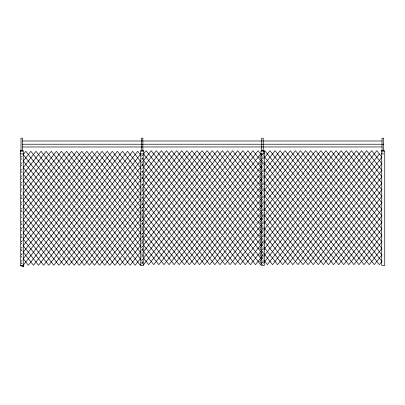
<?xml version="1.0" encoding="UTF-8"?>
<svg xmlns="http://www.w3.org/2000/svg" width="405" height="405" viewBox="0 0 405 405"><rect width="100%" height="100%" fill="white"/><g stroke="black" fill="none" stroke-linecap="round" stroke-linejoin="round"><path stroke-width="0.3" stroke-dasharray="2.02 1.52" d="M21.394 156.846L22.138 155.89M21.136 157.348L22.199 155.991M21.394 163.357L22.138 162.4M21.136 163.863L22.169 162.451M21.394 169.872L22.138 168.915M21.136 170.373L22.199 169.017M21.394 176.383L22.138 175.426M21.136 176.884L22.169 175.476M21.394 182.893L22.138 181.936M21.136 183.399L22.199 182.037M21.394 189.408L22.138 188.452M21.136 189.91L22.169 188.502M21.394 195.919L22.138 194.962M21.136 196.42L22.199 195.063M21.394 202.429L22.138 201.472M21.136 202.935L22.169 201.528M21.394 208.945L22.138 207.988M21.136 209.446L22.199 208.089M21.394 215.455L22.138 214.498L21.136 215.956M21.394 221.965L22.138 221.014M21.136 222.472L22.199 221.115M21.394 228.481L22.138 227.524M21.44 228.506L22.169 227.575M21.136 228.982L22.199 227.625M21.394 234.991L22.138 234.034M21.136 235.492L22.199 234.136M21.394 241.501L22.138 240.55M21.44 241.527L22.169 240.6M21.136 242.008L22.199 240.651M21.394 248.017L22.138 247.06M21.136 248.518L22.199 247.161M21.394 254.527L22.138 253.57M21.44 254.553L22.169 253.621M21.136 255.028L22.199 253.672M21.394 261.038L22.138 260.086M21.136 261.544L22.199 260.187M141.73 156.254L142.849 154.821M141.775 156.279L142.869 154.887M141.689 159.16L142.773 157.803L141.689 156.441M141.765 159.236L142.889 157.803L141.765 156.365M141.73 162.769L142.849 161.332M141.826 162.82L142.889 161.458M141.689 165.67L142.773 164.314L141.689 162.957M142.849 167.847L141.73 169.28L142.869 167.908M141.689 172.181L142.773 170.824L141.689 169.467M141.765 172.257L142.889 170.824L141.765 169.391M141.73 175.79L142.849 174.358M141.826 175.841L142.889 174.484M141.689 178.696L142.773 177.339L141.689 175.983M141.725 178.732L142.818 177.339L141.725 175.942L142.889 177.339L141.765 178.772M142.849 180.868L141.73 182.306L142.869 180.934M141.689 185.206L142.773 183.85L141.689 182.493M141.765 185.282L142.889 183.85L141.765 182.417M141.73 188.816L142.849 187.383M141.826 188.867L142.889 187.51M141.725 191.757L142.818 190.36L141.725 188.968L142.889 190.36L141.765 191.793M142.849 193.894L141.73 195.326L142.869 193.96M141.826 195.377L142.889 194.02M141.689 198.232L142.773 196.876L141.689 195.519M141.765 198.308L142.889 196.876L141.765 195.443M141.73 201.842L142.849 200.404M141.826 201.892L142.889 200.536M141.725 204.783L142.818 203.386L141.725 201.989M141.765 204.819L142.889 203.386L141.765 201.953M141.73 208.352L142.849 206.92M141.775 208.378L142.869 206.98M141.826 208.403L142.889 207.046M141.689 211.258L142.773 209.896M141.765 211.334L142.889 209.896L141.765 208.464M141.73 214.863L142.849 213.43M141.826 214.913L142.889 213.556M141.73 221.378L142.849 219.945M141.775 221.403L142.869 220.006M141.826 221.429L142.889 220.072M141.689 224.279L142.773 222.922M141.765 224.355L142.889 222.922L141.765 221.489M141.73 227.888L142.849 226.456M141.826 227.939L142.889 226.582M141.73 234.399L142.849 232.966M141.775 234.424L142.869 233.032M141.826 234.449L142.889 233.093M141.689 237.305L142.773 235.948M141.765 237.381L142.889 235.948L141.765 234.515L142.818 235.948M141.73 240.914L142.849 239.482M141.826 240.965L142.889 239.608M142.849 245.992L141.73 247.425L142.869 246.053M141.826 247.475L142.889 246.119M141.689 250.331L142.773 248.969M141.765 250.406L142.889 248.969L141.765 247.536L142.818 248.969M142.849 252.502L141.73 253.935L142.869 252.568M141.725 256.876L142.818 255.484L141.725 254.087L142.889 255.484L141.765 256.917M142.849 259.018L141.73 260.45L142.869 259.078M141.826 260.501L142.889 259.144M141.689 263.351L142.773 261.994M141.765 263.427L142.889 261.994L141.765 260.562L142.818 261.994M262.06 158.608L263.154 157.211M262.101 158.644L263.22 157.211L262.101 155.778M263.392 161.914L262.263 160.466L263.392 159.018M263.108 159.56L262.334 160.557L263.108 161.372M262.374 164.627L263.22 163.721L262.101 165.154M263.392 168.424L262.263 166.981L263.392 165.534M263.422 165.584L262.334 166.89L263.422 168.374M262.06 171.629L263.154 170.237M262.101 171.669L263.22 170.237L262.101 168.804M263.392 174.94L262.263 173.492L263.392 172.044M263.108 172.586L262.334 173.578L263.108 174.398M262.374 177.653L263.22 176.747L262.101 175.314M262.101 178.18L263.22 176.747M263.392 181.45L262.263 180.002L263.392 178.559M263.422 178.61L262.334 180.093L263.422 181.399M262.06 184.655L263.154 183.257M262.101 184.695L263.22 183.257L262.101 181.825M263.392 187.96L262.263 186.518L263.392 185.07M263.108 185.611L262.334 186.427L263.108 187.419M262.374 190.674L263.22 189.773L262.101 188.34M262.101 191.206L263.22 189.773M263.392 194.476L262.263 193.028L263.392 191.58M263.422 191.631L262.334 193.114L263.422 194.425M262.06 197.68L263.154 196.283M262.101 197.716L263.22 196.283L262.101 194.851M263.392 200.986L262.263 199.538L263.392 198.096M263.108 198.632L262.334 199.63L263.108 200.445M262.374 203.7L263.22 202.794L262.101 201.361M262.101 204.231L263.22 202.794M263.392 207.497L262.263 206.054L263.392 204.606M262.334 206.054L263.422 204.657M263.108 205.148L262.334 206.14L263.422 207.446M262.06 210.701L263.154 209.309M262.101 210.742L263.22 209.309L262.101 207.876M263.392 214.012L262.263 212.564L263.392 211.116M263.108 211.658L262.334 212.65L263.108 213.47M262.374 216.726L263.22 215.819L262.101 214.387M262.101 217.252L263.22 215.819M263.392 220.523L262.263 219.075L263.392 217.632M262.334 219.075L263.422 217.682M263.108 218.173L262.334 219.166L263.422 220.472M262.06 223.727L263.154 222.33M262.101 223.768L263.22 222.33L262.101 220.897M263.392 227.033L262.263 225.59L263.392 224.142M263.108 224.684L262.334 225.676L263.108 226.491M262.374 229.751L263.22 228.845L262.101 227.413M262.101 230.278L263.22 228.845M263.392 233.548L262.263 232.1L263.392 230.653M262.334 232.1L263.422 230.703M263.108 231.194L262.334 232.192L263.422 233.498M262.06 236.753L263.154 235.356M262.101 236.788L263.22 235.356L262.101 233.923M263.392 240.059L262.263 238.611L263.392 237.168M263.108 237.71L262.334 238.702L263.108 239.517M262.374 242.772L263.22 241.871L262.101 240.433M262.06 243.263L263.154 241.871L262.06 240.474M262.101 243.304L263.22 241.871M263.392 246.569L262.263 245.126L263.392 243.678M262.334 245.126L263.422 243.729M263.108 244.22L262.334 245.212L263.422 246.518M262.06 249.779L263.154 248.381M262.101 249.814L263.22 248.381L262.101 246.949M263.392 253.084L262.263 251.637L263.392 250.189M263.108 250.73L262.334 251.728L263.108 252.543M262.374 255.798L263.22 254.892L262.101 253.459M262.06 256.289L263.154 254.892L262.06 253.5M262.101 256.325L263.22 254.892M263.392 259.595L262.263 258.147L263.392 256.704M262.334 258.147L263.422 256.755M263.108 257.246L262.334 258.238L263.422 259.544M262.06 262.799L263.154 261.407M262.101 262.84L263.22 261.407L262.101 259.969M263.392 263.215L262.334 264.748L263.422 263.265M263.22 157.211L262.374 156.305M263.22 170.237L262.374 169.331M263.22 183.257L262.374 182.356M142.747 190.36L141.689 189.003M263.22 196.283L262.374 195.377M142.747 203.386L141.689 202.029M263.22 209.309L262.374 208.403M142.747 216.412L141.689 215.055M263.22 222.33L262.374 221.429M142.747 229.432L141.689 228.076M263.22 235.356L262.374 234.449M142.747 242.458L141.689 241.102M263.22 248.381L262.374 247.475M142.747 255.484L141.689 254.127M263.22 261.407L262.374 260.501M262.399 153.956L263.108 154.862M262.334 153.956L263.422 155.348M262.637 154.432L263.392 155.398M262.101 162.289L263.22 163.721M262.06 162.329L263.154 163.721M262.06 175.35L263.154 176.747M262.06 188.376L263.154 189.773M262.06 201.401L263.154 202.794M262.06 214.422L263.154 215.819M262.374 214.913L263.083 215.819M262.06 227.448L263.154 228.845M262.374 227.939L263.083 228.845M262.374 240.965L263.083 241.871M262.334 251.637L263.422 253.034M262.374 253.986L263.083 254.892M141.826 158.117L142.889 159.474M141.73 158.168L142.849 159.6M141.765 162.881L142.889 164.314L141.765 165.746L142.818 164.314L141.725 162.916M141.826 164.627L142.889 165.984M142.869 166.05L141.775 164.653L142.849 166.111M141.826 171.138L142.889 172.5M141.73 171.188L142.849 172.626M141.826 177.653L142.889 179.01M142.869 179.071L141.775 177.679L142.849 179.137M141.826 184.164L142.889 185.52M141.73 184.214L142.849 185.647M142.869 192.097L141.775 190.699L142.849 192.162M141.826 197.189L142.889 198.546M141.73 197.24L142.849 198.673M141.775 203.725L142.869 205.122M141.73 203.75L142.849 205.183M141.725 208.504L142.818 209.896M141.826 210.215L142.889 211.572M141.73 210.266L142.849 211.699M141.765 214.979L142.889 216.412L141.765 217.844L142.818 216.412L141.725 215.014M141.775 216.751L142.869 218.148M141.73 216.776L142.849 218.209M141.725 221.525L142.818 222.922M141.826 223.236L142.889 224.593M141.73 223.287L142.849 224.719M141.765 228L142.889 229.432L141.765 230.87L142.818 229.432L141.725 228.04M142.869 231.169L141.775 229.777L142.849 231.235M141.826 236.262L142.889 237.619M141.73 236.312L142.849 237.745M142.869 244.195L141.775 242.798L142.849 244.256M141.826 249.288L142.889 250.644M141.73 249.338L142.849 250.771M142.869 257.221L141.775 255.823L142.849 257.281M141.826 262.308L142.889 263.665M142.869 263.731L141.775 262.334L142.849 263.792M20.782 157.803L22.199 159.61M21.394 158.755L22.138 159.712M20.782 164.314L22.169 166.172M21.394 165.27L22.138 166.222M20.782 170.824L22.199 172.636M21.394 171.781L22.138 172.738M20.782 177.339L22.169 179.197M21.394 178.291L22.138 179.248M20.782 183.85L22.199 185.657M21.394 184.807L22.138 185.763M20.782 190.36L22.169 192.223L21.394 191.317M20.782 196.876L22.199 198.683M21.44 197.802L22.169 198.733M21.394 197.827L22.138 198.784M20.782 203.386L22.169 205.249M21.394 204.343L22.138 205.3M20.782 209.896L22.199 211.709M21.44 210.828L22.169 211.759M21.394 210.853L22.138 211.81M20.782 216.412L22.169 218.27M21.394 217.369L22.138 218.32M20.782 222.922L22.199 224.734M21.44 223.854L22.169 224.785M21.394 223.879L22.138 224.836M20.782 229.432L22.169 231.295M21.394 230.389L22.138 231.346M20.782 235.948L22.199 237.755M21.44 236.879L22.169 237.806M21.394 236.905L22.138 237.856M20.782 242.458L22.169 244.321M21.394 243.415L22.138 244.372M20.782 248.969L22.199 250.781M21.44 249.9L22.169 250.832M21.394 249.925L22.138 250.882M20.782 255.484L22.199 257.291M21.394 256.441L22.138 257.393M20.782 261.994L22.199 263.807M21.44 262.926L22.169 263.858L21.394 262.951M382.492 151.591L382.492 152.857M142.818 242.458L141.725 243.856L142.889 242.458L141.765 241.026L142.818 242.458"/><path stroke-width="0.61" d="M20.301 150.959L20.301 265.432L23.207 266.794L23.212 265.432M23.257 265.25L112.291 151.288L141.001 188.036M140.272 154.543L53.784 265.25L23.257 226.177L81.764 151.288L141.001 227.109M261.336 224.659L230.086 264.662L143.593 153.956L146.139 150.701L235.168 264.662L261.336 231.169M141.001 160.127L58.872 265.25L23.257 219.667L76.677 151.288L141.001 233.619M261.336 218.148L224.998 264.662L143.593 160.466L151.227 150.701L240.256 264.662L261.336 237.684M141.001 166.637L63.96 265.25L23.257 213.157L71.589 151.288L141.001 240.135M261.336 211.633L219.91 264.662L143.593 166.981L156.315 150.701L245.344 264.662L261.336 244.195M141.001 173.153L69.047 265.25L23.257 206.641L66.501 151.288L141.001 246.645M261.336 205.122L214.822 264.662L143.593 173.492L161.403 150.701L250.432 264.662L261.336 250.705M141.001 179.663L74.135 265.25L23.257 200.131L61.413 151.288L141.001 253.155M261.336 198.607L209.734 264.662L143.593 180.002L166.49 150.701L255.52 264.662L261.336 257.221M141.001 186.173L79.223 265.25L23.257 193.62L56.33 151.288L141.001 259.671M261.336 192.097L204.647 264.662L143.593 186.518L171.573 150.701L260.607 264.662L261.336 263.731M141.001 192.689L84.311 265.25L23.257 187.105L51.243 151.288L140.272 265.25L141.001 264.323M261.336 185.586L199.559 264.662L143.593 193.028L176.661 150.701L261.336 259.078M141.001 199.199L89.399 265.25L23.257 180.595L46.155 151.288L135.184 265.25L141.001 257.808M261.336 179.071L194.471 264.662L143.593 199.538L181.749 150.701L261.336 252.568M141.001 205.71L94.486 265.25L23.257 174.079L41.067 151.288L130.096 265.25L141.001 251.297M261.336 172.56L189.383 264.662L143.593 206.054L186.837 150.701L261.336 246.053M141.001 212.225L99.574 265.25L23.257 167.569L35.979 151.288L125.008 265.25L141.001 244.787M261.336 166.05L184.295 264.662L143.593 212.564L191.924 150.701L261.336 239.542M141.001 218.735L104.662 265.25L23.257 161.058L30.891 151.288L119.92 265.25L141.001 238.272M261.336 159.535L179.207 264.662L143.593 219.075L197.012 150.701L261.336 233.032M141.001 225.246L109.75 265.25L23.257 154.543L25.804 151.288L114.838 265.25L141.001 231.761M260.607 153.956L174.12 264.662L143.593 225.59L202.1 150.701L261.336 226.516M261.336 154.887L258.066 150.701L169.032 264.662L143.593 232.1L207.188 150.701L261.336 220.006M261.336 161.398L252.978 150.701L163.944 264.662L143.593 238.611L212.276 150.701L261.336 213.496M261.336 167.908L247.89 150.701L158.856 264.662L143.593 245.126L217.363 150.701L261.336 206.98M261.336 174.423L242.803 150.701L153.768 264.662L143.593 251.637L222.451 150.701L261.336 200.47M261.336 180.934L237.715 150.701L148.681 264.662L143.593 258.147L227.539 150.701L261.336 193.96M143.593 264.662L232.627 150.701L261.336 187.444M261.605 154.887L259.787 157.211L261.605 159.535M263.787 152.093L264.875 150.701L353.909 264.662L381.89 228.845L320.841 150.701L263.787 223.727M261.605 161.398L259.787 163.721L261.605 166.05M263.787 158.608L269.963 150.701L358.997 264.662L381.89 235.356L315.753 150.701L263.787 217.217M261.605 167.908L259.787 170.237L261.605 172.56M263.787 165.119L275.051 150.701L364.085 264.662L381.89 241.871L310.665 150.701L263.787 210.701M261.605 174.423L259.787 176.747L261.605 179.071M263.787 171.629L280.139 150.701L369.173 264.662L381.89 248.381L305.578 150.701L263.787 204.191M261.605 180.934L259.787 183.257L261.605 185.586M263.787 178.144L285.226 150.701L374.26 264.662L381.89 254.892L300.49 150.701L263.787 197.68M261.605 187.444L259.787 189.773L261.605 192.097M263.787 184.655L290.314 150.701L379.348 264.662L381.89 261.407L295.402 150.701L263.787 191.165M261.605 193.96L259.787 196.283L261.605 198.607M261.605 200.47L259.787 202.794L261.605 205.122M261.605 206.98L259.787 209.309L261.605 211.633M261.605 213.496L259.787 215.819L261.605 218.148M261.605 220.006L259.787 222.33L261.605 224.659M261.605 226.516L259.787 228.845L261.605 231.169M261.605 233.032L259.787 235.356L261.605 237.684M263.787 230.237L325.929 150.701L381.89 222.33L348.821 264.662L263.787 155.814M261.605 239.542L259.787 241.871L261.605 244.195M263.787 236.753L331.017 150.701L381.89 215.819L343.734 264.662L263.787 162.329M261.605 246.053L259.787 248.381L261.605 250.705M263.787 243.263L336.104 150.701L381.89 209.309L338.646 264.662L263.787 168.839M261.605 252.568L259.787 254.892L261.605 257.221M263.787 249.779L341.192 150.701L381.89 202.794L333.558 264.662L263.787 175.35M261.605 259.078L259.787 261.407L261.605 263.731M263.787 256.289L346.28 150.701L381.89 196.283L328.47 264.662L263.787 181.865M263.787 262.799L351.368 150.701L381.89 189.773L323.382 264.662L263.787 188.376M379.348 153.956L292.861 264.662L263.787 227.448M22.508 140.996L382.052 140.996M22.508 144.231L383.555 144.231M22.508 146.98L382.052 146.954M21.004 150.255L22.508 150.255M141.35 150.255L142.859 150.255M261.701 150.255L263.209 150.255M382.052 150.255L383.555 150.255M20.25 150.883L23.262 150.883L23.262 265.432L20.25 265.432M143.613 150.883L140.601 150.883L140.601 153.895L143.613 153.895M384.31 150.883L381.297 150.883L381.297 153.895L383.869 153.895M20.25 150.959L23.262 150.959M140.748 150.959L143.76 150.959L143.76 265.432L140.748 265.432L140.748 153.49M261.24 150.959L264.252 150.959L264.252 265.432L261.24 265.432L261.24 153.49M381.738 150.959L384.75 150.959L384.75 265.432L381.738 265.432L381.738 153.49M20.25 153.895L23.262 153.895M263.761 153.895L260.947 153.895L260.947 150.883L263.959 150.883L263.908 153.895M263.787 194.886L318.295 264.662L381.89 183.257L356.456 150.701L267.421 264.662L263.787 260.01M263.787 201.401L313.207 264.662L381.89 176.747L361.538 150.701L272.509 264.662L263.787 253.5M263.787 207.912L308.119 264.662L381.89 170.237L366.626 150.701L277.597 264.662L263.787 246.984M263.787 214.422L303.031 264.662L381.89 163.721L371.714 150.701L282.685 264.662L263.787 240.474M263.787 220.938L297.943 264.662L381.89 157.211L376.802 150.701L287.773 264.662L263.787 233.963M141.001 155.474L137.73 151.288L48.696 265.25L23.257 232.693L86.852 151.288L141.001 220.598M141.001 161.99L132.643 151.288L43.608 265.25L23.257 239.203L91.94 151.288L141.001 214.083M141.001 168.5L127.555 151.288L38.521 265.25L23.257 245.713L97.028 151.288L141.001 207.573M141.001 175.011L122.467 151.288L33.433 265.25L23.257 252.229L102.116 151.288L141.001 201.062M141.001 181.526L117.379 151.288L28.345 265.25L23.257 258.739L107.203 151.288L141.001 194.547M23.06 265.432L23.207 266.794M383.555 150.883L383.555 138.206L382.052 138.206L382.052 150.883M263.209 150.883L263.209 138.206L261.701 138.206L261.701 150.883M142.859 150.883L142.859 138.206L141.35 138.206L141.35 150.883M22.508 150.883L22.508 138.206L21.004 138.206L21.004 150.883"/></g></svg>
